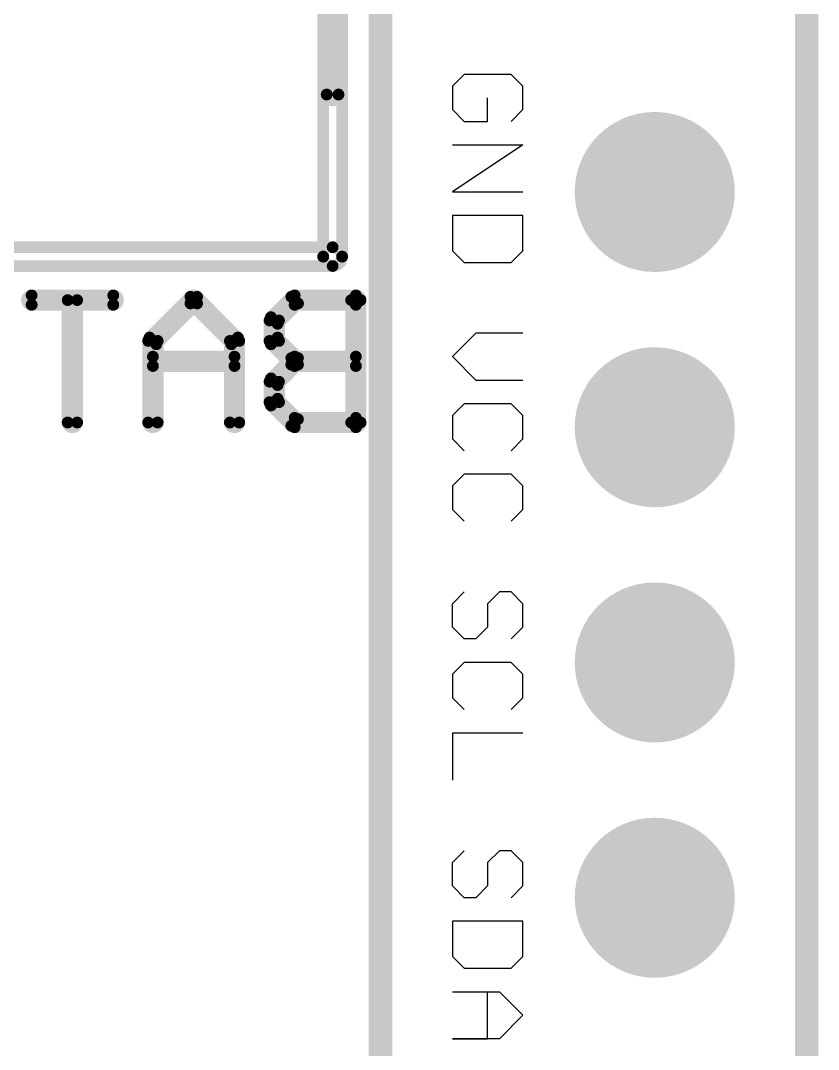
# Model space of a CAD drawing. Header units: millimetres. Extents: x 14 to 185, y 20 to 238.
# Drawn here: x 55 to 63.62, y 96.41 to 107.51 of the extents above; entities that cross this region are included whole.
import ezdxf

# ---------------------------------------------------------------- set-up
doc = ezdxf.new("R2010")
doc.units = ezdxf.units.MM
for name, color, linetype in [('BottomLayer', 5, 'Continuous'), ('BottomOverlay', 54, 'Continuous'), ('BottomSolder', 6, 'Continuous'), ('MultiLayer', 9, 'Continuous'), ('PadHoleLayer', 156, 'Continuous'), ('TopLayer', 1, 'Continuous'), ('TopOverlay', 2, 'Continuous'), ('TopSolder', 216, 'Continuous')]:
    doc.layers.add(name, color=color, linetype=linetype)

# ---------------------------------------------------------------- blocks, each defined once
blk = doc.blocks.new('ACROBOTIC_DIS_00003_3')
at = {"layer": 'BottomLayer', "const_width": 0.762}
for points in [[(-0.381, 0, 1), (0.381, 0, 1)], [(2.159, 0, 1), (2.921, 0, 1)], [(4.699, 0, 1), (5.461, 0, 1)], [(7.239, 0, 1), (8.001, 0, 1)]]:
    blk.add_lwpolyline(points, format="xyb", close=True, dxfattribs=at)
at = {"layer": 'BottomSolder', "const_width": 0.864}
for points in [[(-0.432, 0, 1), (0.432, 0, 1)], [(2.108, 0, 1), (2.972, 0, 1)], [(4.648, 0, 1), (5.512, 0, 1)], [(7.188, 0, 1), (8.052, 0, 1)]]:
    blk.add_lwpolyline(points, format="xyb", close=True, dxfattribs=at)
at = {"layer": 'MultiLayer', "const_width": 0.762}
for points in [[(-0.381, 0, 1), (0.381, 0, 1)], [(2.159, 0, 1), (2.921, 0, 1)], [(4.699, 0, 1), (5.461, 0, 1)], [(7.239, 0, 1), (8.001, 0, 1)]]:
    blk.add_lwpolyline(points, format="xyb", close=True, dxfattribs=at)
at = {"layer": 'PadHoleLayer', "const_width": 0.483}
for points in [[(-0.241, 0, 1), (0.241, 0, 1)], [(2.299, 0, 1), (2.781, 0, 1)], [(4.839, 0, 1), (5.321, 0, 1)], [(7.379, 0, 1), (7.861, 0, 1)]]:
    blk.add_lwpolyline(points, format="xyb", close=True, dxfattribs=at)
at = {"layer": 'TopLayer', "const_width": 0.762}
for points in [[(-0.381, 0, 1), (0.381, 0, 1)], [(2.159, 0, 1), (2.921, 0, 1)], [(4.699, 0, 1), (5.461, 0, 1)], [(7.239, 0, 1), (8.001, 0, 1)]]:
    blk.add_lwpolyline(points, format="xyb", close=True, dxfattribs=at)
at = {"layer": 'TopOverlay'}
for p, q in [((-1.143, -1.423), (-1.27, -1.55)), ((-0.889, -1.423), (-1.143, -1.423)), ((-0.762, -1.55), (-0.889, -1.423)), ((-0.508, -2.184), (-0.508, -1.423)), ((-0.508, -1.423), (0, -2.184)), ((0, -2.184), (0, -1.423)), ((0.254, -1.423), (0.254, -2.184)), ((0.634, -1.423), (0.254, -1.423)), ((0.761, -1.55), (0.634, -1.423)), ((1.524, -1.423), (1.524, -1.93)), ((2.032, -1.93), (2.032, -1.423)), ((2.413, -1.423), (2.286, -1.55)), ((2.667, -1.423), (2.413, -1.423)), ((2.794, -1.55), (2.667, -1.423)), ((3.174, -1.423), (3.048, -1.55)), ((3.428, -1.423), (3.174, -1.423)), ((3.555, -1.55), (3.428, -1.423)), ((4.445, -1.423), (4.318, -1.55)), ((4.699, -1.423), (4.445, -1.423)), ((4.826, -1.55), (4.699, -1.423)), ((5.207, -1.423), (5.08, -1.55)), ((5.461, -1.423), (5.207, -1.423)), ((5.588, -1.55), (5.461, -1.423)), ((5.842, -1.423), (5.842, -2.184)), ((7.239, -1.423), (7.112, -1.55)), ((7.493, -1.423), (7.239, -1.423)), ((7.62, -1.55), (7.493, -1.423)), ((7.874, -1.423), (7.874, -2.184)), ((8.255, -1.423), (7.874, -1.423)), ((8.382, -1.55), (8.255, -1.423)), ((8.636, -1.677), (8.889, -1.423)), ((8.889, -1.423), (9.143, -1.677)), ((-1.27, -1.55), (-1.27, -2.057)), ((0.761, -2.057), (0.761, -1.55)), ((2.286, -1.55), (2.286, -2.057)), ((3.048, -1.55), (3.048, -2.057)), ((4.318, -1.55), (4.318, -1.677)), ((5.08, -1.55), (5.08, -2.057)), ((7.112, -1.55), (7.112, -1.677)), ((8.382, -2.057), (8.382, -1.55)), ((4.318, -1.677), (4.445, -1.804)), ((7.112, -1.677), (7.239, -1.804)), ((8.636, -2.184), (8.636, -1.677)), ((9.143, -1.677), (9.143, -2.184)), ((-0.762, -1.804), (-1.016, -1.804)), ((-0.762, -2.057), (-0.762, -1.804)), ((4.445, -1.804), (4.699, -1.804)), ((4.699, -1.804), (4.826, -1.93)), ((7.239, -1.804), (7.493, -1.804)), ((7.493, -1.804), (7.62, -1.93)), ((9.143, -1.804), (8.636, -1.804)), ((9.143, -2.184), (9.143, -1.804)), ((1.524, -1.93), (1.778, -2.184)), ((1.778, -2.184), (2.032, -1.93)), ((4.826, -1.93), (4.826, -2.057)), ((7.62, -1.93), (7.62, -2.057)), ((-1.27, -2.057), (-1.143, -2.184)), ((-0.889, -2.184), (-0.762, -2.057)), ((0.634, -2.184), (0.761, -2.057)), ((2.286, -2.057), (2.413, -2.184)), ((2.667, -2.184), (2.794, -2.057)), ((3.048, -2.057), (3.174, -2.184)), ((3.428, -2.184), (3.555, -2.057)), ((4.445, -2.184), (4.318, -2.057)), ((4.826, -2.057), (4.699, -2.184)), ((5.08, -2.057), (5.207, -2.184)), ((5.461, -2.184), (5.588, -2.057)), ((7.239, -2.184), (7.112, -2.057)), ((7.62, -2.057), (7.493, -2.184)), ((8.255, -2.184), (8.382, -2.057)), ((-1.143, -2.184), (-0.889, -2.184)), ((0.254, -2.184), (0.634, -2.184)), ((2.413, -2.184), (2.667, -2.184)), ((3.174, -2.184), (3.428, -2.184)), ((4.699, -2.184), (4.445, -2.184)), ((5.207, -2.184), (5.461, -2.184)), ((5.842, -2.184), (6.349, -2.184)), ((7.493, -2.184), (7.239, -2.184)), ((7.874, -2.184), (8.255, -2.184))]:
    blk.add_line(p, q, dxfattribs=at)
at = {"layer": 'TopOverlay', "const_width": 0.254}
for points in [[(17.594, 1.64), (-9.906, 1.64)], [(17.594, -2.96), (-9.906, -2.96)]]:
    blk.add_lwpolyline(points, dxfattribs=at)
at = {"layer": 'TopSolder', "const_width": 0.864}
for points in [[(-0.432, 0, 1), (0.432, 0, 1)], [(2.108, 0, 1), (2.972, 0, 1)], [(4.648, 0, 1), (5.512, 0, 1)], [(7.188, 0, 1), (8.052, 0, 1)]]:
    blk.add_lwpolyline(points, format="xyb", close=True, dxfattribs=at)
blk = doc.blocks.new('ADAFRUIT_390_B_12')
at = {"layer": 'BottomOverlay', "const_width": 0.127}
for points in [[(37.682, 0), (3, 0)], [(15.951, -0.254), (14.629, -0.254)], [(14.579, -0.966), (14.579, -0.305)], [(15.951, -0.356), (14.629, -0.356)], [(14.68, -0.966), (14.68, -0.305)], [(15.239, -0.966), (15.239, -0.305)], [(15.341, -0.966), (15.341, -0.305)], [(15.9, -0.966), (15.9, -0.305)], [(16.002, -0.966), (16.002, -0.305)], [(14.16, -0.454), (6.16, -0.454)], [(12.41, -0.493), (7.91, -0.493)], [(14.058, -8.056), (14.058, -0.556)], [(14.262, -8.056), (14.262, -0.556)], [(14.16, -0.658), (6.16, -0.658)], [(12.41, -0.62), (7.91, -0.62)], [(14.885, -1.15), (14.665, -0.93)], [(15.034, -1.15), (15.254, -0.93)], [(15.546, -1.15), (15.326, -0.93)], [(15.695, -1.15), (15.915, -0.93)], [(14.814, -1.222), (14.593, -1.002)], [(15.106, -1.222), (15.326, -1.002)], [(15.475, -1.222), (15.254, -1.002)], [(15.767, -1.222), (15.987, -1.002)], [(15.07, -1.135), (14.85, -1.135)], [(15.731, -1.135), (15.511, -1.135)], [(15.07, -1.237), (14.85, -1.237)], [(15.731, -1.237), (15.511, -1.237)], [(14.593, -2.019), (15.034, -1.579)], [(15.951, -1.564), (15.07, -1.564)], [(15.239, -2.496), (15.239, -1.615)], [(15.341, -2.496), (15.341, -1.615)], [(14.665, -2.091), (15.106, -1.65)], [(15.951, -1.665), (15.07, -1.665)], [(15.106, -2.46), (14.665, -2.019)], [(15.034, -2.532), (14.593, -2.091)], [(15.951, -2.445), (15.07, -2.445)], [(15.951, -2.547), (15.07, -2.547)], [(14.579, -3.805), (14.579, -2.924)], [(14.68, -3.805), (14.68, -2.924)], [(15.951, -3.314), (14.629, -3.314)], [(15.951, -3.416), (14.629, -3.416)]]:
    blk.add_lwpolyline(points, dxfattribs=at)
for points in [[(14.629, -0.356, -1), (14.629, -0.254)], [(14.579, -0.305, -1), (14.68, -0.305)], [(15.239, -0.305, -1), (15.341, -0.305)], [(15.9, -0.305, -1), (16.002, -0.305)], [(15.951, -0.254, -1), (15.951, -0.356)], [(12.41, -0.493, -1), (12.41, -0.62)], [(14.058, -0.556, -1), (14.262, -0.556)], [(14.16, -0.454, -1), (14.16, -0.658)], [(14.593, -1.002, -1), (14.665, -0.93)], [(15.254, -1.002, -1), (15.326, -0.93)], [(15.254, -0.93, -1), (15.326, -1.002)], [(15.915, -0.93, -1), (15.987, -1.002)], [(14.68, -0.966, -1), (14.579, -0.966)], [(15.341, -0.966, -1), (15.239, -0.966)], [(16.002, -0.966, -1), (15.9, -0.966)], [(14.85, -1.237, -1), (14.85, -1.135)], [(14.885, -1.15, -1), (14.814, -1.222)], [(15.106, -1.222, -1), (15.034, -1.15)], [(15.07, -1.135, -1), (15.07, -1.237)], [(15.511, -1.237, -1), (15.511, -1.135)], [(15.546, -1.15, -1), (15.475, -1.222)], [(15.767, -1.222, -1), (15.695, -1.15)], [(15.731, -1.135, -1), (15.731, -1.237)], [(15.07, -1.665, -1), (15.07, -1.564)], [(15.034, -1.579, -1), (15.106, -1.65)], [(15.239, -1.615, -1), (15.341, -1.615)], [(15.951, -1.564, -1), (15.951, -1.665)], [(14.593, -2.091, -1), (14.665, -2.019)], [(14.665, -2.091, -1), (14.593, -2.019)], [(15.07, -2.547, -1), (15.07, -2.445)], [(15.106, -2.46, -1), (15.034, -2.532)], [(15.341, -2.496, -1), (15.239, -2.496)], [(15.951, -2.445, -1), (15.951, -2.547)], [(14.579, -2.924, -1), (14.68, -2.924)], [(14.629, -3.416, -1), (14.629, -3.314)], [(15.951, -3.314, -1), (15.951, -3.416)], [(14.68, -3.805, -1), (14.579, -3.805)]]:
    blk.add_lwpolyline(points, format="xyb", dxfattribs=at)
at = {"layer": 'BottomOverlay', "const_width": 0.0635}
for points in [[(14.598, -0.254, 1), (14.661, -0.254, 1)], [(14.598, -0.254, 1), (14.661, -0.254, 1)], [(15.919, -0.254, 1), (15.983, -0.254, 1)], [(15.919, -0.254, 1), (15.983, -0.254, 1)], [(14.547, -0.305, 1), (14.61, -0.305, 1)], [(14.547, -0.305, 1), (14.61, -0.305, 1)], [(14.598, -0.356, 1), (14.661, -0.356, 1)], [(14.598, -0.356, 1), (14.661, -0.356, 1)], [(14.648, -0.305, 1), (14.712, -0.305, 1)], [(14.648, -0.305, 1), (14.712, -0.305, 1)], [(15.208, -0.305, 1), (15.271, -0.305, 1)], [(15.208, -0.305, 1), (15.271, -0.305, 1)], [(15.309, -0.305, 1), (15.373, -0.305, 1)], [(15.309, -0.305, 1), (15.373, -0.305, 1)], [(15.869, -0.305, 1), (15.932, -0.305, 1)], [(15.869, -0.305, 1), (15.932, -0.305, 1)], [(15.919, -0.356, 1), (15.983, -0.356, 1)], [(15.919, -0.356, 1), (15.983, -0.356, 1)], [(15.97, -0.305, 1), (16.034, -0.305, 1)], [(15.97, -0.305, 1), (16.034, -0.305, 1)], [(12.378, -0.493, 1), (12.442, -0.493, 1)], [(12.378, -0.493, 1), (12.442, -0.493, 1)], [(14.128, -0.454, 1), (14.192, -0.454, 1)], [(14.128, -0.454, 1), (14.192, -0.454, 1)], [(14.027, -0.556, 1), (14.09, -0.556, 1)], [(14.027, -0.556, 1), (14.09, -0.556, 1)], [(14.23, -0.556, 1), (14.293, -0.556, 1)], [(14.23, -0.556, 1), (14.293, -0.556, 1)], [(12.378, -0.62, 1), (12.442, -0.62, 1)], [(12.378, -0.62, 1), (12.442, -0.62, 1)], [(14.128, -0.658, 1), (14.192, -0.658, 1)], [(14.128, -0.658, 1), (14.192, -0.658, 1)], [(14.633, -0.93, 1), (14.697, -0.93, 1)], [(14.633, -0.93, 1), (14.697, -0.93, 1)], [(15.223, -0.93, 1), (15.286, -0.93, 1)], [(15.223, -0.93, 1), (15.286, -0.93, 1)], [(15.294, -0.93, 1), (15.358, -0.93, 1)], [(15.294, -0.93, 1), (15.358, -0.93, 1)], [(15.884, -0.93, 1), (15.947, -0.93, 1)], [(15.884, -0.93, 1), (15.947, -0.93, 1)], [(14.547, -0.966, 1), (14.61, -0.966, 1)], [(14.547, -0.966, 1), (14.61, -0.966, 1)], [(14.562, -1.002, 1), (14.625, -1.002, 1)], [(14.562, -1.002, 1), (14.625, -1.002, 1)], [(14.648, -0.966, 1), (14.712, -0.966, 1)], [(14.648, -0.966, 1), (14.712, -0.966, 1)], [(15.208, -0.966, 1), (15.271, -0.966, 1)], [(15.208, -0.966, 1), (15.271, -0.966, 1)], [(15.223, -1.002, 1), (15.286, -1.002, 1)], [(15.223, -1.002, 1), (15.286, -1.002, 1)], [(15.294, -1.002, 1), (15.358, -1.002, 1)], [(15.294, -1.002, 1), (15.358, -1.002, 1)], [(15.309, -0.966, 1), (15.373, -0.966, 1)], [(15.309, -0.966, 1), (15.373, -0.966, 1)], [(15.869, -0.966, 1), (15.932, -0.966, 1)], [(15.869, -0.966, 1), (15.932, -0.966, 1)], [(15.955, -1.002, 1), (16.019, -1.002, 1)], [(15.955, -1.002, 1), (16.019, -1.002, 1)], [(15.97, -0.966, 1), (16.034, -0.966, 1)], [(15.97, -0.966, 1), (16.034, -0.966, 1)], [(14.818, -1.135, 1), (14.881, -1.135, 1)], [(14.818, -1.135, 1), (14.881, -1.135, 1)], [(14.854, -1.15, 1), (14.917, -1.15, 1)], [(14.854, -1.15, 1), (14.917, -1.15, 1)], [(15.002, -1.15, 1), (15.066, -1.15, 1)], [(15.002, -1.15, 1), (15.066, -1.15, 1)], [(15.038, -1.135, 1), (15.102, -1.135, 1)], [(15.038, -1.135, 1), (15.102, -1.135, 1)], [(15.479, -1.135, 1), (15.542, -1.135, 1)], [(15.479, -1.135, 1), (15.542, -1.135, 1)], [(15.515, -1.15, 1), (15.578, -1.15, 1)], [(15.515, -1.15, 1), (15.578, -1.15, 1)], [(15.663, -1.15, 1), (15.727, -1.15, 1)], [(15.663, -1.15, 1), (15.727, -1.15, 1)], [(15.699, -1.135, 1), (15.763, -1.135, 1)], [(15.699, -1.135, 1), (15.763, -1.135, 1)], [(14.782, -1.222, 1), (14.845, -1.222, 1)], [(14.782, -1.222, 1), (14.845, -1.222, 1)], [(14.818, -1.237, 1), (14.881, -1.237, 1)], [(14.818, -1.237, 1), (14.881, -1.237, 1)], [(15.038, -1.237, 1), (15.102, -1.237, 1)], [(15.038, -1.237, 1), (15.102, -1.237, 1)], [(15.074, -1.222, 1), (15.138, -1.222, 1)], [(15.074, -1.222, 1), (15.138, -1.222, 1)], [(15.443, -1.222, 1), (15.506, -1.222, 1)], [(15.443, -1.222, 1), (15.506, -1.222, 1)], [(15.479, -1.237, 1), (15.542, -1.237, 1)], [(15.479, -1.237, 1), (15.542, -1.237, 1)], [(15.699, -1.237, 1), (15.763, -1.237, 1)], [(15.699, -1.237, 1), (15.763, -1.237, 1)], [(15.735, -1.222, 1), (15.799, -1.222, 1)], [(15.735, -1.222, 1), (15.799, -1.222, 1)], [(15.002, -1.579, 1), (15.066, -1.579, 1)], [(15.002, -1.579, 1), (15.066, -1.579, 1)], [(15.038, -1.564, 1), (15.102, -1.564, 1)], [(15.038, -1.564, 1), (15.102, -1.564, 1)], [(15.208, -1.615, 1), (15.271, -1.615, 1)], [(15.208, -1.615, 1), (15.271, -1.615, 1)], [(15.309, -1.615, 1), (15.373, -1.615, 1)], [(15.309, -1.615, 1), (15.373, -1.615, 1)], [(15.919, -1.564, 1), (15.983, -1.564, 1)], [(15.919, -1.564, 1), (15.983, -1.564, 1)], [(15.038, -1.665, 1), (15.102, -1.665, 1)], [(15.038, -1.665, 1), (15.102, -1.665, 1)], [(15.074, -1.65, 1), (15.138, -1.65, 1)], [(15.074, -1.65, 1), (15.138, -1.65, 1)], [(15.919, -1.665, 1), (15.983, -1.665, 1)], [(15.919, -1.665, 1), (15.983, -1.665, 1)], [(14.562, -2.019, 1), (14.625, -2.019, 1)], [(14.562, -2.019, 1), (14.625, -2.019, 1)], [(14.633, -2.019, 1), (14.697, -2.019, 1)], [(14.633, -2.019, 1), (14.697, -2.019, 1)], [(14.562, -2.091, 1), (14.625, -2.091, 1)], [(14.562, -2.091, 1), (14.625, -2.091, 1)], [(14.633, -2.091, 1), (14.697, -2.091, 1)], [(14.633, -2.091, 1), (14.697, -2.091, 1)], [(15.038, -2.445, 1), (15.102, -2.445, 1)], [(15.038, -2.445, 1), (15.102, -2.445, 1)], [(15.074, -2.46, 1), (15.138, -2.46, 1)], [(15.074, -2.46, 1), (15.138, -2.46, 1)], [(15.208, -2.496, 1), (15.271, -2.496, 1)], [(15.208, -2.496, 1), (15.271, -2.496, 1)], [(15.309, -2.496, 1), (15.373, -2.496, 1)], [(15.309, -2.496, 1), (15.373, -2.496, 1)], [(15.919, -2.445, 1), (15.983, -2.445, 1)], [(15.919, -2.445, 1), (15.983, -2.445, 1)], [(15.002, -2.532, 1), (15.066, -2.532, 1)], [(15.002, -2.532, 1), (15.066, -2.532, 1)], [(15.038, -2.547, 1), (15.102, -2.547, 1)], [(15.038, -2.547, 1), (15.102, -2.547, 1)], [(15.919, -2.547, 1), (15.983, -2.547, 1)], [(15.919, -2.547, 1), (15.983, -2.547, 1)], [(14.547, -2.924, 1), (14.61, -2.924, 1)], [(14.547, -2.924, 1), (14.61, -2.924, 1)], [(14.648, -2.924, 1), (14.712, -2.924, 1)], [(14.648, -2.924, 1), (14.712, -2.924, 1)], [(14.598, -3.314, 1), (14.661, -3.314, 1)], [(14.598, -3.314, 1), (14.661, -3.314, 1)], [(15.919, -3.314, 1), (15.983, -3.314, 1)], [(15.919, -3.314, 1), (15.983, -3.314, 1)], [(14.598, -3.416, 1), (14.661, -3.416, 1)], [(14.598, -3.416, 1), (14.661, -3.416, 1)], [(15.919, -3.416, 1), (15.983, -3.416, 1)], [(15.919, -3.416, 1), (15.983, -3.416, 1)], [(14.547, -3.805, 1), (14.61, -3.805, 1)], [(14.547, -3.805, 1), (14.61, -3.805, 1)], [(14.648, -3.805, 1), (14.712, -3.805, 1)], [(14.648, -3.805, 1), (14.712, -3.805, 1)]]:
    blk.add_lwpolyline(points, format="xyb", close=True, dxfattribs=at)

msp = doc.modelspace()

# ---------------------------------------------------------------- block references
at = {"rotation": 270}
for name, p in [('ADAFRUIT_390_B_12', (58.928, 119.126)), ('ACROBOTIC_DIS_00003_3', (61.849, 105.664))]:
    msp.add_blockref(name, p, dxfattribs=at)

doc.saveas('drawing.dxf')
